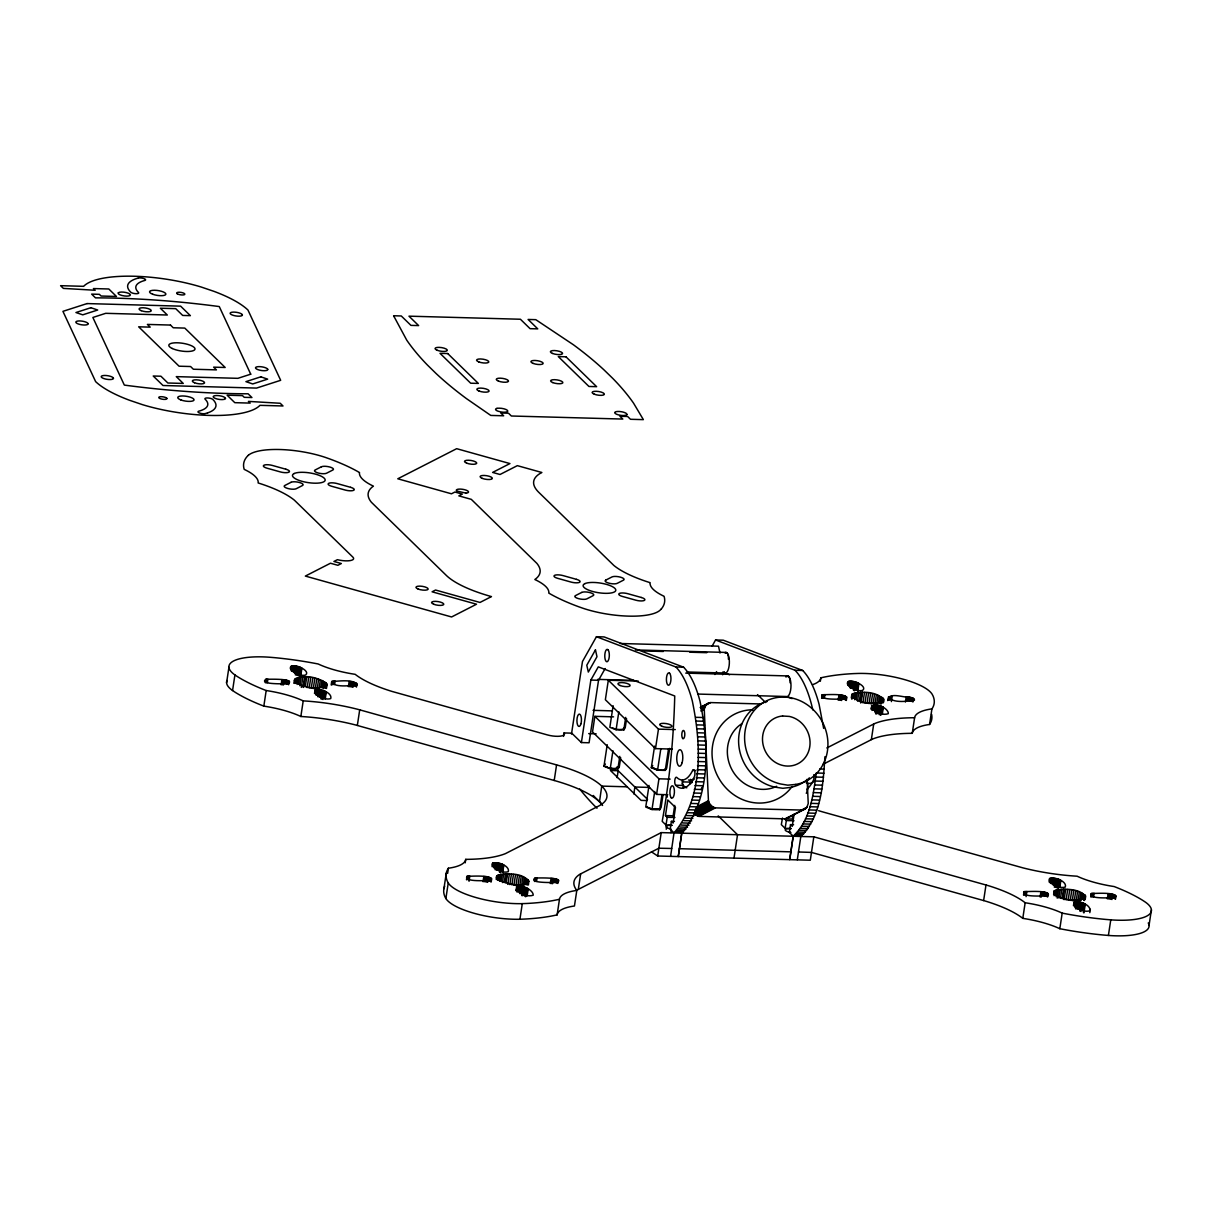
<?xml version="1.0" encoding="UTF-8"?>
<svg xmlns="http://www.w3.org/2000/svg" width="1212" height="1212" viewBox="0 0 1212 1212"><rect width="100%" height="100%" fill="white"/><g stroke="black" fill="none" stroke-linecap="round" stroke-linejoin="round"><path stroke-width="1.5" d="M670.584 856.369L674.023 832.886C703.914 797.42 701.203 743.971 692.294 700.884A105.459 38.526 -88.4 0 0 675.872 666.979L596.44 636.709L582.472 661.525L571.488 734.108M681.811 833.189L678.265 856.581L681.72 833.098C711.595 797.632 708.884 744.183 699.975 701.097A105.459 38.526 -88.4 0 0 683.553 667.191L604.121 636.921L596.44 636.709M327.013 684.401C319.271 691.476 301.682 687.749 294.365 680.462C302.106 673.387 319.695 677.114 327.013 684.401L326.467 688.477M824.917 756.742C823.084 784.012 821.524 816.085 800.844 836.371L797.299 859.778M793.587 824.721L790.512 824.63L789.33 832.432L793.254 836.25L789.709 859.641L793.163 836.174C810.358 820.342 813.267 794.951 816.282 772.998L823.963 773.211M807.116 779.24L808.237 803.465L806.889 807.298L802.92 810.086L715.383 807.889L712.505 806.783L709.55 803.738L708.444 800.723L704.263 709.384L705.096 706.414L707.763 703.521L710.565 702.581L761.363 703.975M807.404 790.118L807.147 788.997A53.692 19.619 -88.4 0 0 812.161 782.664L813.358 780.392A4.106 1.5 -88.4 0 0 813.828 774.635M226.583 682.826L228.932 667.236M602.576 805.48A88.4 26.285 8.6 0 0 554.217 780.483L355.025 724.821A89.127 26.512 8.6 0 0 300.849 716.489A53.692 15.968 8.6 0 0 263.837 706.126A134.214 39.92 8.6 0 1 235.143 692.264L232.568 690.537L234.916 674.948A51.616 15.347 8.6 0 1 269.564 657.237L274.67 657.662A134.214 39.92 8.6 0 1 318.165 663.979A53.692 15.968 8.6 0 0 355.177 674.327A89.127 26.512 8.6 0 0 392.112 691.461L547.415 734.927A12.12 3.606 8.6 0 0 560.262 736.169A12.12 3.606 8.6 0 0 564.05 732.942L571.731 733.154L581.396 742.562L589.077 742.774L598.531 680.28L605.152 668.539M265.383 682.765L265.898 679.296C264.004 679.447 296.531 677.872 288.229 683.719C290.123 683.568 257.595 685.144 265.898 679.296M266.322 682.674L266.852 679.22M263.837 706.126L266.185 690.537A134.214 39.92 8.6 0 1 237.507 676.66L234.916 674.948M267.367 682.674L267.897 679.205M281.123 684.795L281.911 679.599M282.245 684.856L283.032 679.659M283.411 684.992L284.199 679.796M284.835 683.462L285.365 679.993M285.956 683.719L286.471 680.25M286.986 684.022L287.517 680.568M287.911 684.371L288.426 680.902M288.668 684.75L289.198 681.28M290.85 669.585L291.38 666.115C295.955 663.994 310.787 671.024 305.621 674.978C301.046 677.099 286.199 670.069 291.38 666.115M291.471 671.206L292.259 666.009M292.486 671.16L293.259 665.964M293.577 671.19L294.365 665.994M294.471 673.024L295.516 666.1M293.849 683.31L294.652 679.265M295.38 674.933L296.682 666.267M294.652 682.204L295.167 678.735M295.152 683.462L295.94 678.265M296.516 675.16L297.834 666.494M296.152 683.053L296.94 677.856M297.591 675.448L298.909 666.782M297.107 684.447L298.152 677.523M298.576 675.766L299.879 667.1M299.425 676.129L300.727 667.464M298.516 684.189L299.561 677.266M300.106 676.508L301.409 667.842M300.864 675.16L301.909 668.236M299.849 685.75L301.152 677.084M301.318 687.401L302.894 676.993M303.182 687.386L304.757 676.993M303.545 687.401L305.121 677.008M305.409 685.734L306.712 677.069M300.849 716.489L303.212 700.884A53.692 15.968 8.6 0 0 266.185 690.537M307.166 687.628L308.742 677.235M309.211 687.886L310.787 677.478M311.257 688.204L312.832 677.811M313.272 688.598L314.847 678.205M314.514 693.537L315.029 690.067C320.377 688.037 332.679 693.158 330.724 698.567C325.377 700.597 313.075 695.476 315.029 690.067M315.226 689.067L316.802 678.675M315.226 693.355L315.756 689.886M315.847 694.976L316.635 689.779M317.074 689.583L318.65 679.19M316.862 694.93L317.635 689.734M317.695 696.688L318.741 689.764M319.074 688.431L320.377 679.765M318.847 696.794L319.892 689.87M320.907 687.31L321.953 680.386M320.013 696.961L321.059 690.037M322.301 687.962L323.346 681.038M320.892 698.93L322.21 690.264M321.968 699.218L323.286 690.552M323.498 688.643L324.543 681.705M322.953 699.536L324.255 690.87M324.74 687.583L325.528 682.386M325.24 688.052L326.028 682.856M325.483 688.264L326.27 683.068M324.058 698.173L325.104 691.234M326.24 687.204L326.77 683.75M324.74 698.551L325.786 691.613M325.24 698.93L326.286 692.007M331.179 684.962L331.709 681.508C338.103 681.326 354.874 678.614 356.919 685.219C350.526 685.386 333.739 688.098 331.709 681.508M331.815 684.75L332.346 681.295M332.633 684.613L333.149 681.144M333.573 684.538L334.103 681.068M334.618 684.522L335.148 681.068M348.374 686.643L349.162 681.447M349.495 686.719L350.283 681.508M350.662 686.84L351.45 681.644M351.828 687.053L352.616 681.856M352.934 687.31L353.722 682.114M354.237 685.886L354.768 682.417M355.146 686.219L355.677 682.765M355.919 686.598L356.449 683.129M356.51 686.992L357.04 683.523M357.343 725.427L359.706 709.838L357.388 709.217A89.127 26.512 8.6 0 0 303.212 700.884M443.91 888.775L446.274 873.17M447.622 873.413L448.41 868.216A53.692 15.968 8.6 0 0 465.741 859.353A89.127 26.512 8.6 0 0 505.465 853.612L598.743 805.995A88.4 26.285 8.6 0 0 556.566 764.893L359.706 709.838M818.661 810.707A88.4 26.285 8.6 0 0 823.766 812.207L1022.958 867.868A89.127 26.512 8.6 0 0 1077.12 876.2A53.692 15.968 8.6 0 0 1114.146 886.548A134.214 39.92 8.6 0 1 1142.825 900.425L1145.416 902.137A51.616 15.347 8.6 0 1 1110.768 919.847L1105.677 919.423A134.214 39.92 8.6 0 1 1062.182 913.121A53.692 15.968 8.6 0 0 1025.155 902.758A89.127 26.512 8.6 0 0 988.219 885.624L813.828 836.825L661.222 832.614L579.7 874.367A89.127 26.512 8.6 0 0 576.806 890.411L574.443 906A53.692 15.968 8.6 0 0 557.126 914.863A134.214 39.92 8.6 0 1 524.417 919.075L519.933 919.241A51.616 15.347 8.6 0 1 445.88 898.531L448.243 882.942L447.349 881.26A134.214 39.92 8.6 0 1 448.41 868.216M465.211 862.823L465.741 859.353M466.499 879.776L467.014 876.321C468.393 876.488 495.011 874.261 490.951 880.457C489.572 880.276 462.969 882.503 467.014 876.321M467.302 879.639L467.817 876.17M468.241 879.564L468.771 876.094M469.029 881.291L469.817 876.094M483.043 881.669L483.83 876.473M484.164 881.73L484.952 876.534M485.33 881.866L486.118 876.67M486.497 882.078L487.285 876.882M487.618 882.336L488.391 877.14M488.906 880.912L489.436 877.443M489.83 881.245L490.345 877.791M492.057 866.641L492.572 863.171C497.92 861.156 510.222 866.262 508.267 871.67C502.919 873.701 490.618 868.58 492.572 863.171M490.587 881.624L491.118 878.155M492.769 866.459L493.299 862.989M491.178 882.018L491.708 878.548M493.648 866.353L494.178 862.883M494.405 868.034L495.193 862.838M495.238 869.807L496.284 862.868M496.39 869.898L497.435 862.974M496.208 879.412L496.723 875.943C504.874 872.367 529.523 872.488 528.432 884.972M497.556 870.08L498.602 863.141M496.814 878.897L497.344 875.428M498.693 870.307L499.753 863.368M497.42 880.185L498.193 874.988M528.962 881.503C521.205 888.351 507.086 883.806 498.359 879.791L499.283 874.594M499.511 872.322L500.829 863.656M500.495 872.655L501.813 863.989M499.526 881.23L500.571 874.291M501.601 871.276L502.647 864.338M502.283 871.655L503.328 864.732M501.01 881.003L502.056 874.064M502.783 872.049L503.828 865.11M502.389 882.578L503.707 873.928M504.177 882.533L505.495 873.867M505.737 882.548L507.04 873.882M506.086 882.548L507.389 873.882M507.798 884.396L509.373 874.003M509.843 884.593L511.419 874.2M511.888 884.866L513.464 874.473M513.933 885.214L515.509 874.822M515.933 885.639L517.494 875.246M515.888 890.653C516.357 881.351 533.795 889.426 533.189 895.198C527.114 897.425 517.16 893.32 516.403 887.184M516.433 890.411L516.948 886.942M516.888 891.956L517.675 886.76M517.842 886.123L519.418 875.731M517.766 891.85L518.554 886.654M518.781 891.805L519.569 886.608M519.918 884.942L521.221 876.276M519.615 893.577L520.66 886.639M521.584 885.533L522.902 876.867M520.766 893.668L521.811 886.745M521.675 895.577L522.978 886.911M523.099 886.169L524.402 877.503M522.811 895.804L524.129 887.139M524.69 885.093L525.735 878.155M519.933 919.241L522.281 903.637L526.765 903.47A134.214 39.92 8.6 0 0 559.474 899.259A53.692 15.968 8.6 0 1 576.806 890.411M524.16 894.35L525.205 887.426M526.069 884.033L526.856 878.836M524.872 896.41L526.19 887.76M526.962 884.715L527.75 879.518M527.159 884.927L527.947 879.73M525.72 896.774L527.023 888.108M527.871 883.669L528.402 880.2M526.659 895.426L527.705 888.502M528.28 884.336L528.811 880.866M527.159 895.819L528.205 888.881M534.553 881.488L535.068 878.018C533.174 878.17 565.701 876.594 557.399 882.442C559.293 882.291 526.765 883.866 535.068 878.018M535.492 881.412L536.022 877.942M536.537 881.412L537.067 877.942M554.217 780.483L556.566 764.893M563.535 736.396L564.05 732.942M550.293 883.518L551.081 878.321M551.415 883.593L552.202 878.397M552.581 883.73L553.369 878.533M554.005 882.2L554.535 878.73M555.126 882.457L555.641 878.988M556.157 882.76L556.687 879.291M557.065 883.109L557.596 879.639M557.838 883.472L558.368 880.018M581.396 742.562L590.85 680.068L598.289 666.858L674.736 695.991A318.241 116.276 -88.4 0 1 662.191 821.342L666.024 825.069L672.175 825.251M557.126 914.863L559.474 899.259M613.56 716.853L594.865 716.337L592.516 731.927L656.586 794.405L667.797 794.708M638.224 681.068L608.318 680.235L605.364 699.733L655.51 748.622L672.342 749.092M577.336 889.956L578.306 889.396L580.669 873.791M607.227 744.698L603.955 766.287L610.197 768.832L617.893 768.953L619.317 766.802L620.695 757.712M613.12 705.717L609.848 727.306L616.105 729.76L623.801 729.972L625.225 727.73L626.589 718.731M610.212 768.741L612.939 750.758M616.105 729.76L618.832 711.762M619.802 756.364L617.893 768.953L619.332 766.711M623.801 729.972L625.695 717.383M617.12 777.649L618.165 770.726L610.469 770.514L641.118 800.39L647.269 800.556M633.831 793.951L634.876 787.027L649.617 787.421M669.675 748.365L666.691 768.15L665.252 770.393L657.571 770.196L651.314 767.726L654.586 746.137M649.011 785.437L645.754 807.041L651.995 809.571L659.692 809.707L661.858 795.314M655.51 748.622L658.464 729.139L608.318 680.235M657.571 770.196L660.843 748.592M651.995 809.495L654.722 791.497M656.586 794.405L658.949 778.816L594.865 716.337M665.252 770.393L668.524 748.804M663.025 794.86L661.116 807.465L659.676 809.783M813.828 836.825L810.298 860.217L657.692 856.005L661.222 832.614M665.464 815.585L673.145 815.797L674.887 817.494L667.206 817.282L665.464 815.585L667.812 799.981L675.478 807.45L673.115 823.054L671.372 821.357L670.206 829.144L674.114 832.977M666.024 825.069L667.206 817.282M666.236 829.266L666.751 825.796M673.145 815.797L674.72 805.389M670.887 832.568L671.251 830.175M733.987 858.111L737.532 834.72L718.216 815.888M791.3 828.523L785.149 828.357L786.33 820.554L784.588 818.857M792.799 815.615L792.269 819.07L698.87 816.388L693.643 813.146L710.156 804.647M794.087 814.206L792.254 826.326L790.512 824.63M820.327 681.28L820.857 677.826A134.214 39.92 8.6 0 1 853.566 673.614L858.051 673.448A51.616 15.347 8.6 0 1 932.104 694.158L932.982 695.824A134.214 39.92 8.6 0 1 931.922 708.884L929.559 724.473A53.692 15.968 8.6 0 0 912.242 733.321A89.127 26.512 8.6 0 0 872.504 739.078L822.781 764.424M821.615 698.248L822.145 694.779C823.524 694.961 850.127 692.734 846.067 698.915C844.688 698.748 818.085 700.96 822.145 694.779M822.418 698.097L822.948 694.643M823.372 698.021L823.887 694.567M824.418 698.021L824.933 694.552M838.174 700.142L838.962 694.946M839.295 700.203L840.083 695.006M840.461 700.339L841.234 695.143M841.613 700.536L842.401 695.34M842.991 699.066L843.522 695.597M844.022 699.369L844.552 695.9M844.946 699.718L845.476 696.249M847.9 684.932L848.415 681.462C852.99 679.341 867.837 686.371 862.656 690.325C858.081 692.446 843.249 685.416 848.415 681.462M845.718 700.097L846.234 696.627M846.309 700.475L846.824 697.006M848.779 684.81L849.294 681.356M849.521 686.507L850.309 681.311M850.354 688.264L851.4 681.341M851.506 688.371L852.551 681.447M851.324 697.87L851.854 694.415C860.959 690.522 880.063 691.507 883.609 701.142C874.503 705.036 855.399 704.051 851.854 694.415M852.672 688.537L853.718 681.614M851.672 699.097L852.46 693.9M852.536 698.642L853.324 693.446M853.551 690.507L854.869 681.841M853.612 698.263L854.399 693.067M854.642 690.779L855.945 682.129M855.884 689.386L856.929 682.447M854.642 699.688L855.687 692.764M856.717 689.749L857.778 682.81M857.414 690.128L858.46 683.189M856.126 699.46L857.172 692.537M857.641 692.249L858.944 683.583M857.52 701.051L858.823 692.385M859.308 700.99L860.611 692.325M860.596 702.748L862.156 692.355M860.944 702.748L862.52 692.355M862.929 702.869L864.504 692.461M864.959 703.066L866.535 692.658M867.019 703.339L868.58 692.931M869.049 703.687L870.625 693.294M871.049 704.111L872.625 693.718M871.004 709.111C871.473 699.824 888.926 707.899 888.305 713.671C882.23 715.883 872.276 711.792 871.534 705.642M871.549 708.868L872.079 705.414M872.004 710.429L872.791 705.232M873.231 702.869L874.534 694.203M872.898 710.323L873.67 705.126M873.897 710.277L874.685 705.081M875.034 703.414L876.352 694.749M874.731 712.035L875.776 705.111M871.352 739.593L873.716 724.003L874.867 723.473A89.127 26.512 8.6 0 1 914.606 717.731A53.692 15.968 8.6 0 1 931.922 708.884M876.715 704.005L878.018 695.34M875.625 713.868L876.927 705.202M876.791 714.035L878.094 705.384M878.488 702.899L879.533 695.961M878.2 712.535L879.245 705.611M879.806 703.551L880.851 696.627M879.018 714.55L880.321 705.884M880.927 704.233L881.972 697.294M879.988 714.883L881.306 706.217M882.078 703.187L882.866 697.991M882.548 701.672L883.078 698.203M880.836 715.247L882.154 706.581M883.003 702.127L883.518 698.673M881.791 713.898L882.836 706.96M883.396 702.793L883.927 699.339M882.275 714.277L883.321 707.353M887.775 700.581C888.76 691.37 902.94 697.809 909.651 697.188C911.121 697.688 915.151 698.112 914.393 700.294C906.864 701.415 893.017 703.293 888.305 697.112M888.229 700.309L888.744 696.839M888.866 700.097L889.381 696.642M889.669 699.96L890.199 696.491M890.623 699.885L891.138 696.415M891.396 701.612L892.183 696.4M905.425 701.99L906.197 696.794M906.803 700.324L907.318 696.855M907.97 700.46L908.485 696.991M909.121 700.657L909.651 697.188M910.242 700.915L910.773 697.445M911.272 701.218L911.803 697.764M912.197 701.566L912.712 698.112M912.954 701.945L913.484 698.476M912.242 733.321L914.606 717.731M1148.234 922.953A51.616 15.347 8.6 0 1 1108.404 935.452L1103.314 935.013A134.214 39.92 8.6 0 1 1059.818 928.71A53.692 15.968 8.6 0 0 1022.792 918.363A89.127 26.512 8.6 0 0 985.856 901.213L983.629 900.561L985.992 884.957M1023.534 895.123L1024.064 891.653C1025.443 891.835 1052.046 889.608 1047.986 895.789C1046.607 895.623 1020.004 897.85 1024.064 891.653M1024.337 894.986L1024.867 891.517M1025.291 894.91L1025.806 891.441M1022.792 918.363L1025.155 902.758M1026.079 896.638L1026.852 891.426M1040.093 897.016L1040.881 891.82M1041.214 897.077L1042.002 891.88M1042.638 895.486L1043.168 892.017M1043.805 895.683L1044.32 892.214M1044.911 895.941L1045.441 892.471M1045.941 896.244L1046.471 892.789M1046.865 896.592L1047.395 893.123M1049.092 881.988L1049.622 878.518C1054.97 876.503 1067.272 881.609 1065.303 887.017C1059.955 889.047 1047.653 883.927 1049.622 878.518M1049.819 881.806L1050.334 878.336M1047.638 896.971L1048.153 893.502M1050.44 883.427L1051.213 878.23M1051.44 883.381L1052.228 878.185M1052.531 883.412L1053.319 878.215M1053.425 885.245L1054.47 878.321M1054.334 887.154L1055.652 878.488M1053.607 894.426L1054.137 890.956C1062.136 887.881 1084.528 888.411 1085.164 898.35C1077.15 901.425 1054.758 900.91 1054.137 890.956M1054.107 895.683L1054.894 890.487M1055.47 887.381L1056.788 878.715M1055.107 895.274L1055.894 890.078M1056.561 887.669L1057.864 879.003M1056.061 896.668L1057.122 889.744M1057.531 887.987L1058.849 879.321M1058.379 888.351L1059.697 879.685M1057.212 898.153L1058.531 889.487M1059.333 887.002L1060.379 880.079M1059.818 887.381L1060.864 880.457M1058.803 897.971L1060.121 889.305M1060.545 897.88L1061.863 889.214M1062.409 897.88L1063.727 889.214M1062.773 897.895L1064.091 889.229M1059.818 928.71L1062.182 913.121M1064.106 899.683L1065.681 889.29M1066.121 899.849L1067.696 889.457M1068.181 900.107L1069.741 889.699M1070.226 900.425L1071.802 890.032M1072.241 900.819L1073.817 890.426M1073.468 905.758L1073.999 902.289C1079.347 900.258 1091.648 905.379 1089.679 910.788C1084.331 912.818 1072.029 907.697 1073.999 902.289M1074.18 901.289L1075.756 890.896M1074.196 905.576L1074.711 902.107M1074.817 907.197L1075.589 902.001M1076.044 901.819L1077.604 891.411M1075.559 908.879L1076.604 901.955M1076.65 908.909L1077.695 901.986M1078.029 900.652L1079.331 891.987M1077.801 909.015L1078.847 902.092M1079.604 901.273L1080.907 892.608M1078.968 909.182L1080.028 902.258M1081.255 900.183L1082.316 893.259M1079.862 911.151L1081.165 902.486M1080.937 911.439L1082.24 902.773M1082.725 899.122L1083.513 893.926M1082.18 910.03L1083.225 903.091M1083.695 899.804L1084.482 894.607M1084.21 900.274L1084.998 895.077M1083.028 910.394L1084.073 903.455M1084.437 900.486L1085.225 895.289M1085.21 899.425L1085.725 895.971M1083.437 912.5L1084.755 903.834M1083.937 912.894L1085.24 904.228M1090.785 896.986L1091.3 893.517C1092.694 893.683 1119.297 891.471 1115.237 897.653C1113.858 897.471 1087.255 899.698 1091.3 893.517M1091.588 896.835L1092.118 893.365M1089.8 912.651L1090.33 909.182M1092.542 896.759L1093.057 893.289M1093.588 896.744L1094.103 893.289M1107.344 898.865L1108.132 893.668M1108.465 898.94L1109.253 893.729M1109.631 899.077L1110.404 893.865M1110.783 899.274L1111.571 894.077M1111.904 899.531L1112.692 894.335M1113.192 898.107L1113.722 894.638M1108.404 935.452L1110.768 919.847M1114.116 898.44L1114.631 894.986M1114.888 898.819L1115.404 895.35M1115.479 899.213L1115.994 895.744M1149.037 925.453L1151.4 909.848M712.08 646.193L715.565 639.981L723.261 640.194L802.692 670.478A105.459 38.526 -88.4 0 1 819.1 704.369L823.645 728.382M714.944 674.539L716.595 671.599M722.625 674.751L724.276 671.812M603.94 766.378L605.394 764.045M651.314 767.726L652.753 765.484M496.723 875.943L496.405 877.761L498.359 879.791M789.754 816.585L785.421 818.767L801.935 810.267M667.297 795.845L667.085 797.238M700.4 707.323L708.656 703.081M700.354 707.49L709.581 702.763M701.278 707.323L710.565 702.581M700.657 708.096L705.611 705.551M701.793 708.111L705.096 706.414M701.384 709.05L704.687 707.353M701.112 710.05L704.414 708.353M700.96 711.08L704.263 709.384M696.9 806.677L708.444 800.723M695.491 808.571L708.702 801.768M695.855 809.586L709.065 802.783M694.688 811.404L709.55 803.738M694.34 813.964L710.853 805.45M695.127 814.676L711.641 806.177M695.991 815.297L712.505 806.783M696.915 815.782L713.429 807.283M697.885 816.161L714.398 807.646M698.87 816.388L715.383 807.889M800.284 810.707L806.889 807.298M802.965 809.783L806.268 808.086M786.406 818.6L805.541 808.768M605.712 580.154L612.03 576.927A6.393 1.894 8.6 0 1 620.438 577.154A6.393 1.894 8.6 0 1 623.498 580.139L617.181 583.366A6.393 1.894 8.6 0 1 608.772 583.123A6.393 1.894 8.6 0 1 605.712 580.154M826.811 747.971L873.716 724.003M578.306 889.396L658.858 848.218L671.675 848.476M658.98 808.874L652.344 809.01A6.196 1.848 8.6 0 0 658.131 809.086M620.271 643.496L718.489 646.193L720.019 653.041M635.452 649.935L726.109 652.435M644.466 650.95L663.358 651.48M689.795 652.207L706.793 652.677M675.872 666.979L683.553 667.191M715.565 639.981L794.996 670.266L802.692 670.478M687.295 671.993L725.064 673.024M685.75 673.115L787.739 675.932M597.758 679.387L633.649 680.371M590.85 680.068L598.531 680.28M697.915 694.067L786.694 696.521M593.047 710.338L611.939 710.868M695.794 717.307L703.475 717.519M696.355 721.049L704.036 721.261M696.824 724.882L704.52 725.094M697.233 728.791L704.929 729.003M658.464 729.139L675.296 729.594M697.582 732.775L705.263 732.987M588.714 733.608L596.137 733.821M697.839 736.79L705.52 737.002M698.021 740.865L705.702 741.077M698.127 744.971L705.808 745.183M698.157 749.107L705.838 749.319M698.097 753.243L705.793 753.455M697.976 757.379L705.672 757.591M697.779 761.515L705.46 761.727M697.506 765.636L705.187 765.848M819.706 768.999L824.312 769.12M697.142 769.711L704.839 769.923M686.765 787.83A53.692 19.619 -88.4 0 1 683.326 785.452L675.645 785.24A4.136 1.515 -88.4 0 1 674.842 779.983A4.136 1.515 -88.4 0 1 676.826 777.453A45.435 16.604 -88.4 0 0 692.628 770.453L695.703 770.544M696.718 773.756L704.399 773.968M815.843 777.043L823.539 777.256M696.218 777.756L703.899 777.968M815.343 781.043L823.039 781.24M658.949 778.816L670.16 779.119M695.643 781.679L703.339 781.891M814.782 784.967L822.463 785.179M682.25 781.876L691.704 782.134M695.006 785.543L702.687 785.755M814.131 788.83L821.812 789.042M627.195 786.815L601.743 786.103L599.501 801.708M694.294 789.33L701.975 789.542M813.419 792.603L821.1 792.815M693.522 793.012L701.203 793.224M812.646 796.299L820.327 796.511M692.673 796.602L700.354 796.814M811.798 799.875L819.479 800.087M691.764 800.072L699.445 800.284M810.889 803.359L818.585 803.571M690.795 803.435L698.491 803.647M809.919 806.722L817.615 806.934M689.779 806.662L697.461 806.874M808.904 809.949L816.585 810.161M688.689 809.767L696.385 809.98M807.813 813.04L815.509 813.252M687.568 812.722L695.249 812.934M806.692 815.994L814.373 816.206M686.371 815.524L694.067 815.721M805.51 818.797L813.191 819.009M786.33 820.554L794.011 820.766M685.144 818.161L692.84 818.373M804.268 821.448L811.964 821.66M683.871 820.645L691.567 820.857M802.995 823.918L810.692 824.13M671.372 821.357L674.448 821.433M682.568 822.948L690.249 823.16M801.693 826.22L809.374 826.432M681.205 825.069L688.901 825.281M800.344 828.357L808.025 828.569M679.826 827.023L687.507 827.235M798.95 830.296L806.647 830.508M678.417 828.781L686.098 828.993M797.541 832.068L805.222 832.265M789.33 832.432L790.891 832.477L788.679 832.008A6.196 1.848 8.6 0 1 785.724 829.129L786.573 828.841A6.196 1.848 8.6 0 1 790.739 828.766M676.978 830.341L684.659 830.553M796.102 833.629L803.783 833.841M675.508 831.72L683.204 831.932M794.633 834.992L802.329 835.204M790.891 851.854L679.356 848.688M752.803 710.05L750.152 709.868A47.495 43.344 62.8 0 0 718.352 777.453A47.495 43.344 62.8 0 0 792.133 786.452M671.069 829.084L668.191 828.281A6.196 1.848 8.6 0 1 666.585 825.857L667.448 825.554A6.196 1.848 8.6 0 1 671.615 825.478M671.524 797.996L672.69 797.875A6.196 2.257 -88.4 0 0 674.054 788.224A6.196 2.257 -88.4 0 0 670.342 788.603A6.196 2.257 -88.4 0 0 671.524 797.996L671.236 797.693M983.629 900.561L811.479 852.415L798.481 851.975M722.64 672.115L729.579 674.766M786.921 696.627L792.133 698.612M607.682 767.469L605.864 766.423A6.196 1.848 8.6 0 0 607.697 767.378M651.435 851.824L657.692 856.005M757.5 694.627L765.636 702.551M785.149 828.357L781.316 824.63A318.241 116.276 -88.4 0 0 782.482 818.009M618.165 770.726L647.541 799.375M601.819 803.98L595.577 797.875A742.123 220.69 8.6 0 1 593.289 795.481M597.016 808.222L594.41 805.677A742.123 220.69 8.6 0 1 579.745 789.012M653.571 768.105L653.238 767.787A6.196 1.848 8.6 0 0 659.525 769.862M647.314 806.647L647.662 807.177A6.196 1.848 8.6 0 1 647.329 806.571M617.393 766.741C617.802 770.014 611.151 768.302 609.03 767.908A6.196 1.848 8.6 0 0 615.787 768.438A6.196 1.848 8.6 0 0 617.408 766.666M445.88 898.531L444.986 896.865A134.214 39.92 8.6 0 1 444.698 886.245M812.843 709.929L811.419 704.157A105.459 38.526 -88.4 0 0 794.996 670.266M690.567 779.407L690.749 783.134M665.433 768.938A6.196 1.848 8.6 0 1 664.888 769.817M664.024 770.105A6.196 1.848 8.6 0 1 662.843 770.271L659.858 770.181A6.196 1.848 8.6 0 1 653.223 767.575M665.04 769.105A6.196 1.848 8.6 0 1 664.555 769.499M623.089 729.063A6.196 1.848 8.6 0 1 612.514 727.882M623.65 728.2A6.196 1.848 8.6 0 1 623.574 728.67M806.298 793.36A8.257 3.015 -88.4 0 0 806.874 780.286L806.753 780.846A45.435 16.604 -88.4 0 0 809.343 777.831M682.174 783.588A10.317 3.772 -88.4 0 1 683.356 787.633M785.8 676.932A10.317 3.772 -88.4 0 1 790.875 682.977A10.317 3.772 -88.4 0 1 787.679 696.355M790.057 682.78A6.196 2.257 -88.4 0 0 788.694 676.478L788.118 676.144A6.196 2.257 -88.4 0 0 786.952 676.75M725.124 652.601A10.317 3.772 -88.4 0 1 729.336 663.494A10.317 3.772 -88.4 0 1 724.109 672.478M728.427 659.283A6.196 2.257 -88.4 0 0 727.064 652.98L726.488 652.662A6.196 2.257 -88.4 0 0 725.321 653.253M232.568 690.537A51.616 15.347 8.6 0 1 226.977 680.493M693.961 778.831A45.435 16.604 -88.4 0 1 688.477 780.013M683.326 785.452A4.136 1.515 -88.4 0 1 682.523 780.195M675.645 785.24A53.692 19.619 -88.4 0 0 693.037 779.377L694.234 777.104A4.106 1.5 -88.4 0 0 694.703 771.347A4.106 1.5 -88.4 0 0 692.628 770.453M814.434 781.058A45.435 16.604 -88.4 0 1 806.253 782.816M776.695 786.27A35.875 32.739 62.8 0 1 732.124 770.014A35.875 32.739 62.8 0 1 742.244 723.412M690.431 783.8A8.257 3.015 -88.4 0 1 690.87 779.634M692.022 782.573A4.09 1.5 -88.4 0 1 693.097 779.574L693.491 779.392A4.09 1.5 -88.4 0 1 693.885 779.483M701.793 787.482A8.257 3.015 -88.4 0 1 701.309 789.239M806.374 780.301A44.738 40.829 62.8 0 1 789.679 787.512L782.846 788.3L774.816 787.103A44.738 40.829 62.8 0 1 738.775 744.91A44.738 40.829 62.8 0 1 767.257 701.43M931.558 714.186A134.214 39.92 8.6 0 1 929.559 724.473M820.857 677.826A53.692 15.968 8.6 0 1 812.525 684.674M522.281 903.637A51.616 15.347 8.6 0 1 448.243 882.942M394.006 316.483L406.747 340.163A742.123 220.69 8.6 0 0 427.488 365.1L436.047 373.478A740.29 220.145 8.6 0 0 466.438 398.596L490.769 415.428L503.662 415.792L500.783 412.989L508.479 413.201L511.358 416.004L622.786 419.064L619.923 416.261L627.604 416.473L630.482 419.276L643.375 419.64L633.573 403.187A740.29 220.145 8.6 0 0 612.696 378.341L604.076 369.963A742.123 220.69 8.6 0 0 573.397 344.753L535.78 319.665L528.099 319.453L537.749 328.876L530.068 328.664L520.418 319.241L408.974 316.165L418.625 325.589L410.944 325.377L401.278 315.968L393.597 315.756L394.006 316.483M118.397 292.743L118.14 293.198A6.196 1.848 8.6 0 0 126.73 296.122A6.196 1.848 8.6 0 0 128.336 293.243A6.196 1.848 8.6 0 0 118.397 292.743M225.462 398.46L225.205 398.899A6.196 1.848 8.6 0 1 215.266 398.415A6.196 1.848 8.6 0 1 216.872 395.521A6.196 1.848 8.6 0 1 225.462 398.46M595.456 649.874L586.79 665.221L588.32 672.069L596.986 656.707L595.456 649.874M248.399 455.257L247.051 456.591A134.214 39.92 8.6 0 0 244.203 469.377A53.692 15.968 8.6 0 1 258.141 482.952A89.127 26.512 8.6 0 1 294.395 500.192L352.934 557.187A12.12 3.606 8.6 0 1 350.071 560.626A12.12 3.606 8.6 0 1 337.39 559.686L333.936 561.459L341.329 563.535L337.875 565.307L330.467 563.232L305.348 576.079L451.591 616.969L476.513 604.227L432.093 591.804L435.547 590.032L479.982 602.455L491.451 596.592A88.4 26.285 8.6 0 1 446.274 575.367L371.433 502.313A89.127 26.512 8.6 0 1 373.417 486.133A53.692 15.968 8.6 0 1 359.494 472.544A134.214 39.92 8.6 0 0 329.482 458.863L325.255 457.363A51.616 15.347 8.6 0 0 248.399 455.257M661.207 609.06L659.858 610.393A51.616 15.347 8.6 0 1 583.002 608.272L578.775 606.788A134.214 39.92 8.6 0 1 548.778 593.092A53.692 15.968 8.6 0 0 534.84 579.518A89.127 26.512 8.6 0 0 536.825 563.322L471.286 499.344L458.863 495.875L462.317 494.102L454.924 492.027L451.455 493.799L397.778 478.785L456.666 448.682L509.934 463.575L492.617 472.422L500.026 474.498L517.342 465.65L541.855 472.498A88.4 26.285 8.6 0 0 538.84 492.39L613.863 565.459A89.127 26.512 8.6 0 0 650.132 582.684A53.692 15.968 8.6 0 0 664.055 596.274A134.214 39.92 8.6 0 1 661.207 609.06M626.846 414.655L625.513 415.337A6.196 1.848 8.6 0 1 615.045 413.337A6.196 1.848 8.6 0 1 621.892 411.807L623.407 412.171A6.196 1.848 8.6 0 1 626.846 414.655M294.168 473.528L293.365 473.998A16.514 4.909 8.6 0 0 300.637 480.922L302.47 481.452A16.514 4.909 8.6 0 0 323.452 481.967L324.255 481.512A16.514 4.909 8.6 0 0 316.983 474.574L315.15 474.043A16.514 4.909 8.6 0 0 294.168 473.528M584.926 583.608L584.093 584.078A16.514 4.909 8.6 0 0 591.047 590.986L592.865 591.532A16.514 4.909 8.6 0 0 613.969 592.168L614.802 591.714A16.514 4.909 8.6 0 0 607.848 584.79L606.03 584.26A16.514 4.909 8.6 0 0 584.926 583.608M291.077 482.285L284.759 485.512A6.393 1.894 8.6 0 0 287.82 488.481A6.393 1.894 8.6 0 0 296.228 488.724L302.545 485.482A6.393 1.894 8.6 0 0 299.485 482.512A6.393 1.894 8.6 0 0 291.077 482.285M321.392 466.787L315.075 470.014A6.393 1.894 8.6 0 0 318.135 472.983A6.393 1.894 8.6 0 0 326.543 473.225L332.861 469.998A6.393 1.894 8.6 0 0 329.8 467.014A6.393 1.894 8.6 0 0 321.392 466.787M581.715 592.426L575.397 595.653A6.393 1.894 8.6 0 0 578.457 598.622A6.393 1.894 8.6 0 0 586.866 598.864L593.183 595.622A6.393 1.894 8.6 0 0 590.123 592.653A6.393 1.894 8.6 0 0 581.715 592.426M496.996 408.368L496.132 408.671A6.196 1.848 8.6 0 0 497.738 411.095L500.617 411.898A6.196 1.848 8.6 0 0 507.449 410.383A6.196 1.848 8.6 0 0 496.996 408.368M87.052 303.576L62.933 311.348L95.627 381.613A105.459 31.36 8.6 0 0 129.775 400.354L142.516 404.672A81.749 24.316 8.6 0 0 259.944 405.338L283.002 405.975L280.214 403.263L248.43 401.399L250.172 403.096L234.795 402.672L227.144 395.203L242.506 395.627L244.248 397.324L251.929 397.536L248.096 393.794A318.241 94.642 8.6 0 1 124.336 385.098L92.869 317.468L105.717 313.317L167.317 315.014L160.348 308.227L175.725 308.651L182.679 315.438L190.375 315.65L180.618 306.151L87.052 303.576M90.87 307.712L75.947 312.529L82.764 314.832L97.687 310.014L90.87 307.712M250.732 374.19L237.885 378.326L176.285 376.629L183.254 383.431L167.877 383.007L160.923 376.22L153.227 376.008L162.984 385.507L256.55 388.082L280.669 380.31L247.975 310.045A105.459 31.36 8.6 0 0 213.827 291.304L201.086 286.986A81.749 24.316 8.6 0 0 83.658 286.32L60.6 285.684L63.388 288.395L95.172 290.259L93.43 288.562L108.807 288.986L116.458 296.455L101.096 296.031L99.354 294.334L91.673 294.122L95.49 297.864A318.241 94.642 8.6 0 1 219.266 306.56L250.732 374.19M260.838 376.826L245.915 381.644L252.732 383.946L267.655 379.129L260.838 376.826M138.244 278.109L136.017 278.745A53.692 15.968 8.6 0 0 130.805 292.228A4.136 1.227 8.6 0 0 136.032 293.698A4.136 1.227 8.6 0 0 138.486 292.44A45.435 13.514 8.6 0 1 144.879 280.442A4.106 1.227 8.6 0 0 143.925 278.593A4.106 1.227 8.6 0 0 138.244 278.109M207.585 412.898L205.358 413.55A4.106 1.227 8.6 0 1 199.677 413.065A4.106 1.227 8.6 0 1 198.723 411.201A45.435 13.514 8.6 0 0 205.116 399.202A4.136 1.227 8.6 0 1 207.555 397.96A4.136 1.227 8.6 0 1 212.797 399.415A53.692 15.968 8.6 0 1 207.585 412.898M782.588 716.004L780.907 716.201A25.543 23.301 62.8 0 0 767.075 754.258A25.543 23.301 62.8 0 0 806.737 755.349A25.543 23.301 62.8 0 0 789.391 716.428L782.588 716.004M795.693 784.422L787.755 785.179L780.816 784.012A44.738 40.829 62.8 0 1 750.425 715.822A44.738 40.829 62.8 0 1 819.903 717.746A44.738 40.829 62.8 0 1 795.693 784.422M465.908 493.148L456.636 490.966A6.196 1.848 8.6 0 1 460.302 489.087L461.863 489.209A6.196 1.848 8.6 0 1 467.423 490.754L468.165 491.284A6.196 1.848 8.6 0 1 465.908 493.148M170.468 325.058L147.409 324.422L150.197 327.134L138.668 326.816L179.073 366.206L190.587 366.524L193.375 369.236L216.433 369.872L213.645 367.16L225.174 367.478L184.785 328.088L173.255 327.77L170.468 325.058M447.713 353.54L440.017 353.328L470.665 383.204L478.346 383.416L447.713 353.54M565.974 356.798L558.293 356.586L588.941 386.461L596.622 386.673L565.974 356.798M285.85 469.211L272.352 465.438A6.393 1.894 8.6 0 0 263.943 465.211A6.393 1.894 8.6 0 0 266.988 468.18L280.487 471.953A6.393 1.894 8.6 0 0 288.895 472.18A6.393 1.894 8.6 0 0 285.85 469.211M350.647 487.33L337.133 483.558A6.393 1.894 8.6 0 0 328.725 483.315A6.393 1.894 8.6 0 0 331.77 486.3L345.268 490.072A6.393 1.894 8.6 0 0 353.677 490.299A6.393 1.894 8.6 0 0 350.632 487.33M576.488 579.351L562.989 575.579A6.393 1.894 8.6 0 0 554.581 575.352A6.393 1.894 8.6 0 0 557.626 578.321L571.125 582.093A6.393 1.894 8.6 0 0 579.533 582.321A6.393 1.894 8.6 0 0 576.488 579.351M641.284 597.471L627.771 593.698A6.393 1.894 8.6 0 0 619.362 593.456A6.393 1.894 8.6 0 0 622.407 596.44L635.906 600.213A6.393 1.894 8.6 0 0 644.314 600.44A6.393 1.894 8.6 0 0 641.269 597.471M650.829 808.662L648.39 807.707A6.196 1.848 8.6 0 0 650.829 808.571M669.569 673.19L668.994 672.872A6.196 2.257 -88.4 0 0 666.494 677.781A6.196 2.257 -88.4 0 0 667.797 684.886L668.373 685.219A6.196 2.257 -88.4 0 0 670.872 680.296A6.196 2.257 -88.4 0 0 669.569 673.19M607.939 649.708L607.363 649.374A6.196 2.257 -88.4 0 0 604.864 654.298A6.196 2.257 -88.4 0 0 606.167 661.404L606.742 661.722A6.196 2.257 -88.4 0 0 609.242 656.813A6.196 2.257 -88.4 0 0 607.939 649.708M177.21 293.743L176.8 293.38A4.136 1.227 8.6 0 1 181.497 292.486A4.136 1.227 8.6 0 1 184.088 294.789A4.136 1.227 8.6 0 1 177.21 293.743M166.801 398.278L166.392 397.915A4.136 1.227 8.6 0 0 159.499 396.869A4.136 1.227 8.6 0 0 162.105 399.172A4.136 1.227 8.6 0 0 166.801 398.278M682.841 738.578L682.492 738.184A4.136 1.515 -88.4 0 1 682.492 731.23A4.136 1.515 -88.4 0 1 684.81 733.775A4.136 1.515 -88.4 0 1 682.841 738.578M242.37 314.832L242.036 314.302A6.196 1.848 8.6 0 0 234.946 312.151A6.196 1.848 8.6 0 0 230.159 313.469L230.507 313.984A6.196 1.848 8.6 0 0 237.582 316.15A6.196 1.848 8.6 0 0 242.37 314.832M267.746 369.357L267.397 368.827A6.196 1.848 8.6 0 0 260.307 366.675A6.196 1.848 8.6 0 0 255.52 367.993L255.868 368.509A6.196 1.848 8.6 0 0 262.959 370.675A6.196 1.848 8.6 0 0 267.746 369.357M88.082 323.665L87.734 323.149A6.196 1.848 8.6 0 0 80.643 320.983A6.196 1.848 8.6 0 0 75.856 322.301L76.204 322.831A6.196 1.848 8.6 0 0 83.295 324.983A6.196 1.848 8.6 0 0 88.082 323.665M113.443 378.189L113.095 377.659A6.196 1.848 8.6 0 0 106.02 375.508A6.196 1.848 8.6 0 0 101.232 376.826L101.566 377.356A6.196 1.848 8.6 0 0 108.656 379.507A6.196 1.848 8.6 0 0 113.443 378.189M152.773 294.274A8.257 2.454 8.6 0 0 165.817 294.395A8.257 2.454 8.6 0 0 154.515 290.259A8.257 2.454 8.6 0 0 152.773 294.274M194.511 382.75A6.196 1.848 8.6 0 0 204.495 383.022A6.196 1.848 8.6 0 0 196.374 379.826A6.196 1.848 8.6 0 0 194.511 382.75M180.967 399.975A8.257 2.454 8.6 0 0 194.011 400.096A8.257 2.454 8.6 0 0 182.709 395.96A8.257 2.454 8.6 0 0 180.967 399.975M141.198 310.666A6.196 1.848 8.6 0 0 151.182 310.939A6.196 1.848 8.6 0 0 143.061 307.757A6.196 1.848 8.6 0 0 141.198 310.666M172.271 348.495A13.211 3.924 8.6 0 0 194.39 350.056A13.211 3.924 8.6 0 0 179.103 342.875A13.211 3.924 8.6 0 0 172.271 348.495M418.095 589.032A6.196 1.848 8.6 0 0 428.078 589.305A6.196 1.848 8.6 0 0 419.958 586.123A6.196 1.848 8.6 0 0 418.095 589.032M433.714 604.258A6.196 1.848 8.6 0 0 443.698 604.546A6.196 1.848 8.6 0 0 435.578 601.349A6.196 1.848 8.6 0 0 433.714 604.258M466.65 463.135A6.196 1.848 8.6 0 0 476.634 463.423A6.196 1.848 8.6 0 0 468.514 460.227A6.196 1.848 8.6 0 0 466.65 463.135M482.27 478.376A6.196 1.848 8.6 0 0 492.254 478.649A6.196 1.848 8.6 0 0 484.133 475.452A6.196 1.848 8.6 0 0 482.27 478.376M594.304 394.203A6.196 1.848 8.6 0 0 604.288 394.476A6.196 1.848 8.6 0 0 596.168 391.279A6.196 1.848 8.6 0 0 594.304 394.203M552.793 382.598A6.196 1.848 8.6 0 0 562.777 382.871A6.196 1.848 8.6 0 0 554.641 379.674A6.196 1.848 8.6 0 0 552.793 382.598M552.52 353.45A6.196 1.848 8.6 0 0 562.504 353.722A6.196 1.848 8.6 0 0 554.369 350.541A6.196 1.848 8.6 0 0 552.52 353.45M533.083 363.388A6.196 1.848 8.6 0 0 543.067 363.661A6.196 1.848 8.6 0 0 534.947 360.464A6.196 1.848 8.6 0 0 533.083 363.388M479.013 391.022A6.196 1.848 8.6 0 0 488.997 391.294A6.196 1.848 8.6 0 0 480.876 388.098A6.196 1.848 8.6 0 0 479.013 391.022M498.45 381.098A6.196 1.848 8.6 0 0 508.434 381.371A6.196 1.848 8.6 0 0 500.298 378.174A6.196 1.848 8.6 0 0 498.45 381.098M437.229 350.283A6.196 1.848 8.6 0 0 447.213 350.556A6.196 1.848 8.6 0 0 439.092 347.359A6.196 1.848 8.6 0 0 437.229 350.283M478.74 361.888A6.196 1.848 8.6 0 0 488.724 362.161A6.196 1.848 8.6 0 0 480.603 358.964A6.196 1.848 8.6 0 0 478.74 361.888M580.972 723.746A6.196 2.257 -88.4 0 0 579.487 714.095A6.196 2.257 -88.4 0 0 577.079 722.958A6.196 2.257 -88.4 0 0 580.972 723.746M682.159 762.606A8.257 3.015 -88.4 0 0 680.19 749.728A8.257 3.015 -88.4 0 0 676.963 761.545A8.257 3.015 -88.4 0 0 682.159 762.606M620.074 685.507A6.196 1.848 8.6 0 0 630.058 685.78A6.196 1.848 8.6 0 0 621.938 682.598A6.196 1.848 8.6 0 0 620.074 685.507M661.873 726.261A6.196 1.848 8.6 0 0 671.857 726.533A6.196 1.848 8.6 0 0 663.721 723.337A6.196 1.848 8.6 0 0 661.873 726.261"/></g></svg>
